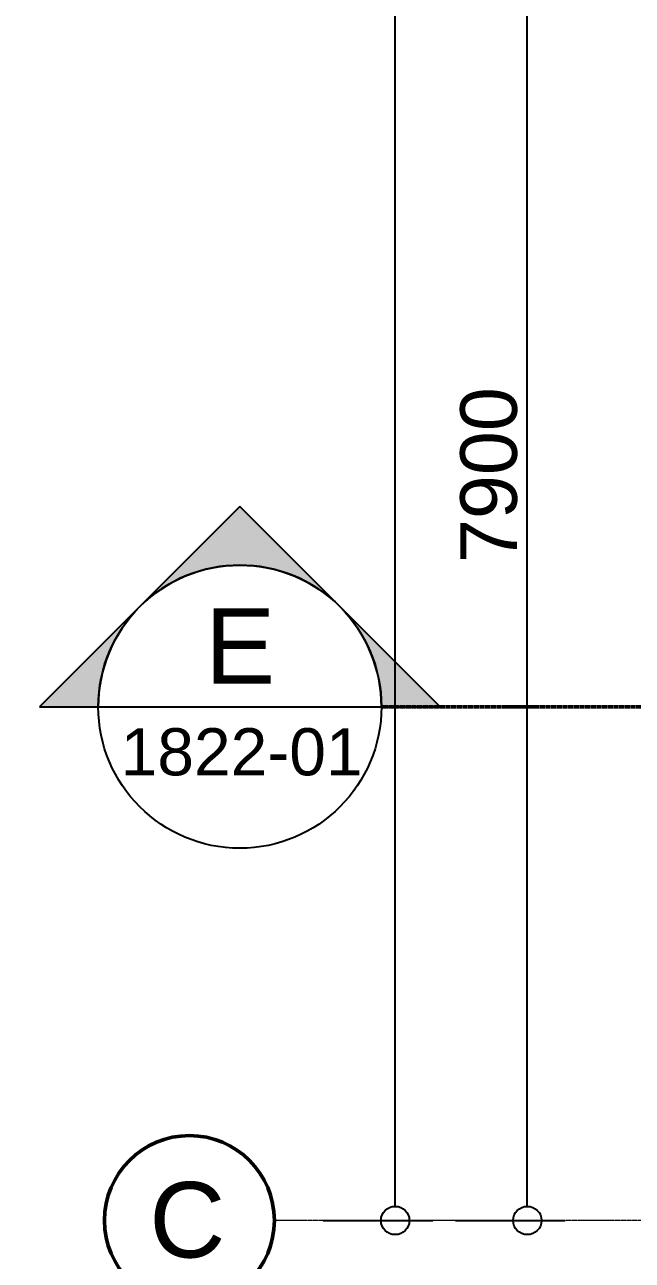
# Model space of a CAD drawing. Header units: millimetres. Extents: x -794334 to -714814, y -17806 to 22403.
# Drawn here: x -794334 to -791115, y -4532 to 2016 of the extents above; entities that cross this region are included whole.
import ezdxf
from ezdxf.xclip import XClip

# ---------------------------------------------------------------- set-up
doc = ezdxf.new("R2010")
doc.units = ezdxf.units.MM
doc.header["$XCLIPFRAME"] = 0
doc.linetypes.add('DPA_Grid _ Level 100', pattern=[10, 5.5, -1.6, 1.3, -1.6])
for name, color, linetype in [('000 - WIPEOUT', 250, 'Continuous'), ('A04_TUBE SERIES', 2, 'Continuous'), ('A11_ALU.SOLID SHEET', 2, 'Continuous')]:
    doc.layers.add(name, color=color, linetype=linetype)
for name, color, linetype, lineweight in [('A-ANNO-DIMS', 1, 'Continuous', 9), ('G-ANNO-SECL', 3, 'Continuous', 9), ('S-GRID', 251, 'Continuous', 9), ('S-GRID-IDEN', 3, 'Continuous', 50)]:
    doc.layers.add(name, color=color, linetype=linetype, lineweight=lineweight)
doc.styles.add('Arial', font='arial.ttf', dxfattribs={"height": 400})
doc.styles.add('Arial_1', font='arial.ttf', dxfattribs={"height": 250})
doc.styles.add('Arial_2', font='arial.ttf', dxfattribs={"height": 300})
doc.dimstyles.new('DPA-DIM-3_0_C-C', dxfattribs={"dimscale": 304.8, "dimtxt": 306.07782, "dimasz": 0.492126, "dimexe": 0.656168, "dimexo": 0.0625, "dimgap": 0.164042, "dimtad": 1, "dimdec": 0, "dimzin": 0, "dimdsep": 46, "dimtxsty": 'Arial_2', "dimblk1": 'DOTBLANK', "dimblk2": 'DOTBLANK', "dimsah": 1, "dimcen": 0.09, "dimdle": 0.656168, "dimadec": 8, "dimazin": 0, "dimtfac": 1, "dimtdec": 4, "dimtix": 1, "dimtmove": 0, "dimatfit": 3, "dimfxl": 1.312336, "dimfxlon": 1, "dimtvp": 1, "dimtolj": 1, "dimtzin": 0, "dimarcsym": 2})

# ---------------------------------------------------------------- blocks, each defined once
blk = doc.blocks.new('Section - Section Head-531884-4252-01 ENLARGED CONCOURSE LEVEL - REFLECTED CEILING PLAN - SHEET 3')
at = {"layer": 'G-ANNO-SECL'}
h = blk.add_hatch(color=256, dxfattribs=at)
edge = h.paths.add_edge_path()
edge.add_line((-12.803, 5.303), (-7.5, 10.607))
edge.add_line((-7.5, 10.607), (-2.197, 5.303))
edge.add_arc((-7.5, 0), 7.5, 45, 135)
h = blk.add_hatch(color=256, dxfattribs=at)
edge = h.paths.add_edge_path()
edge.add_arc((-7.5, 0), 7.5, 0, 45)
edge.add_line((-2.197, 5.303), (3.107, 0))
edge.add_line((3.107, 0), (0, 0))
edge = h.paths.add_edge_path()
edge.add_line((-15, 0), (-18.107, 0))
edge.add_line((-18.107, 0), (-12.803, 5.303))
edge.add_arc((-7.5, 0), 7.5, 135, 180)
at = {"layer": 'G-ANNO-SECL', "lineweight": 25}
for p, q in [((-7.5, 10.607), (-18.107, 0)), ((-7.5, 10.607), (-12.803, 5.303)), ((3.107, 0), (-7.5, 10.607)), ((-2.197, 5.303), (-7.5, 10.607)), ((-12.803, 5.303), (-18.107, 0)), ((3.107, 0), (-2.197, 5.303)), ((-18.107, 0), (-15, 0)), ((-18.107, 0), (-15, 0)), ((0, 0), (3.107, 0)), ((0, 0), (3.107, 0))]:
    blk.add_line(p, q, dxfattribs=at)
blk.add_circle((-7.5, 0), 7.5, dxfattribs=at)
for start, end in [(45, 135), (135, 180), (0, 45)]:
    blk.add_arc((-7.5, 0), 7.5, start, end, dxfattribs=at)
blk = doc.blocks.new('Grid - 100 Scale-2291345-4252-01 ENLARGED CONCOURSE LEVEL - REFLECTED CEILING PLAN - SHEET 3')
at = {"layer": 'S-GRID-IDEN'}
blk.add_circle((0, 0), 4.5, dxfattribs=at)
blk = doc.blocks.new('_DotBlank')
at = {"color": 0, "linetype": 'ByBlock', "lineweight": -2}
blk.add_line((-0.5, 0), (-1, 0), dxfattribs=at)
blk.add_circle((0, 0), 0.5, dxfattribs=at)
blk = doc.blocks.new('*D811')
at = {"layer": 'A-ANNO-DIMS', "color": 0, "lineweight": -2, "transparency": 16777216}
for p, q in [((-13869.7, 8615), (-13288.8, 8615)), ((-13488.8, -7750), (-13488.8, 8465)), ((-13869.7, -7900), (-13288.8, -7900))]:
    blk.add_line(p, q, dxfattribs=at)
at = {"layer": 'Defpoints', "color": 0, "transparency": 16777216}
for p in [(-13888.8, 8615), (-13488.8, 8615), (-13888.8, -7900)]:
    blk.add_point(p, dxfattribs=at)
at = {"layer": 'A-ANNO-DIMS', "color": 0, "lineweight": -2, "transparency": 16777216, "xscale": 150, "yscale": 150, "zscale": 150}
for p, rotation in [((-13488.8, 8615), 90), ((-13488.8, -7900), 270)]:
    blk.add_blockref('_DotBlank', p, dxfattribs=dict(at, rotation=rotation))
at = {"layer": 'A-ANNO-DIMS', "color": 0, "transparency": 16777216, "insert": (-13691.9, 357.5), "char_height": 300, "width": 1384.414, "attachment_point": 5, "rotation": 90, "style": 'Arial_2'}
blk.add_mtext('\\A1;16515', dxfattribs=at)
blk = doc.blocks.new('*D813')
at = {"layer": 'A-ANNO-DIMS', "color": 0, "lineweight": -2, "transparency": 16777216}
for p, q in [((-13169.7, 0), (-12588.8, 0)), ((-12788.8, -7750), (-12788.8, -150)), ((-13169.7, -7900), (-12588.8, -7900))]:
    blk.add_line(p, q, dxfattribs=at)
at = {"layer": 'Defpoints', "color": 0, "transparency": 16777216}
for p in [(-13188.8, 0), (-12788.8, 0), (-13188.8, -7900)]:
    blk.add_point(p, dxfattribs=at)
at = {"layer": 'A-ANNO-DIMS', "color": 0, "lineweight": -2, "transparency": 16777216, "xscale": 150, "yscale": 150, "zscale": 150}
for p, rotation in [((-12788.8, 0), 90), ((-12788.8, -7900), 270)]:
    blk.add_blockref('_DotBlank', p, dxfattribs=dict(at, rotation=rotation))
at = {"layer": 'A-ANNO-DIMS', "color": 0, "transparency": 16777216, "insert": (-12991.9, -3950), "char_height": 300, "width": 1107.531, "attachment_point": 5, "rotation": 90, "style": 'Arial_2'}
blk.add_mtext('\\A1;7900', dxfattribs=at)
blk = doc.blocks.new('*U1630')
blk.add_lwpolyline([(22690, -750), (19166.4, -750), (19116.4, -700), (18966.4, -550), (-101025.4, -550), (-101025.4, -6705), (-96300, -6705), (-96300, -7350), (-94497.6, -7350), (17250, -7350), (17250, -6850), (18300, -6850), (22690, -6850)], close=True)
blk = doc.blocks.new('*U1433')
blk.add_wipeout([(-25, 25), (25, -25), (25, 6373.5), (-25, 6323.5)]).dxf.layer = '000 - WIPEOUT'
blk.add_point((0, 0))
at = {"layer": 'A04_TUBE SERIES', "color": 0}
blk.add_lwpolyline([(-25, 25), (25, -25), (25, 6373.5), (-25, 6323.5)], close=True, dxfattribs=at)
blk.add_attdef('EXTR.OVL-LENGTH_', (-25, -59.1), '', height=5)
blk = doc.blocks.new('*U1437')
blk.add_wipeout([(-25, 25), (25, -25), (25, 6623.5), (-25, 6573.5)]).dxf.layer = '000 - WIPEOUT'
blk.add_point((0, 0))
at = {"layer": 'A04_TUBE SERIES', "color": 0}
blk.add_lwpolyline([(-25, 25), (25, -25), (25, 6623.5), (-25, 6573.5)], close=True, dxfattribs=at)
blk.add_attdef('EXTR.OVL-LENGTH_', (-25, -59.1), '', height=5)
blk = doc.blocks.new('*U1441')
blk.add_wipeout([(-25, 25), (25, -25), (25, 6623.5), (-25, 6573.5)]).dxf.layer = '000 - WIPEOUT'
blk.add_point((0, 0))
at = {"layer": 'A04_TUBE SERIES', "color": 0}
blk.add_lwpolyline([(-25, 25), (25, -25), (25, 6623.5), (-25, 6573.5)], close=True, dxfattribs=at)
blk.add_attdef('EXTR.OVL-LENGTH_', (-25, -59.1), '', height=5)
blk = doc.blocks.new('*U1443')
blk.add_attdef('EXTR.OVL-LENGTH_', (-25, -59.1), '', height=5)
blk.add_wipeout([(-25, 0), (25, 0), (25, 6348.5), (-25, 6298.5)]).dxf.layer = '000 - WIPEOUT'
blk.add_point((0, 0))
at = {"layer": 'A04_TUBE SERIES', "color": 0}
blk.add_lwpolyline([(-25, 0), (25, 0), (25, 6348.5), (-25, 6298.5)], close=True, dxfattribs=at)
blk = doc.blocks.new('*U1446')
blk.add_attdef('EXTR.OVL-LENGTH_', (-25, -59.1), '', height=5)
blk.add_wipeout([(-25, 0), (25, 0), (25, 6298.5), (-25, 6298.5)]).dxf.layer = '000 - WIPEOUT'
blk.add_point((0, 0))
at = {"layer": 'A04_TUBE SERIES', "color": 0}
blk.add_lwpolyline([(-25, 0), (25, 0), (25, 6298.5), (-25, 6298.5)], close=True, dxfattribs=at)
blk = doc.blocks.new('*U1629')
at = {"layer": 'A11_ALU.SOLID SHEET', "linetype": 'ByBlock'}
for name, p, rotation in [('*U1441', (-40125, -1625.5), 90), ('*U1443', (-40150, -1875.5), 90), ('*U1446', (-46448.5, -3825.5), 270), ('*U1446', (-46448.5, -4075.5), 270), ('*U1433', (-46473.5, -6025.5), 270), ('*U1437', (-46723.5, -6275.5), 270)]:
    blk.add_blockref(name, p, dxfattribs=dict(at, rotation=rotation))
blk = doc.blocks.new('*U804')
at = {"layer": 'S-GRID', "linetype": 'DPA_Grid _ Level 100'}
blk.add_line((57942.9, -7900), (-14128.9, -7900), dxfattribs=at)
at = {"layer": 'S-GRID-IDEN', "xscale": 99.99999999999993, "yscale": 99.99999999999993, "zscale": 99.99999999999993, "rotation": 89.9999999999998}
blk.add_blockref('Grid - 100 Scale-2291345-4252-01 ENLARGED CONCOURSE LEVEL - REFLECTED CEILING PLAN - SHEET 3', (-14578.9, -7900), dxfattribs=at)
at = {"layer": 'S-GRID-IDEN', "lineweight": 9, "insert": (-14791.6, -7696.1), "char_height": 400, "width": 489.029, "attachment_point": 1, "style": 'Arial'}
blk.add_mtext('C', dxfattribs=at)
at = {"layer": 'A-ANNO-DIMS'}
for base, p1, p2, override, picture, middle in [((-13488.8, 8615), (-13888.8, -7900), (-13888.8, 8615), {"dimpost": '<>', "dimfxl": 16515.002991}, '*D811', (-13691.9, 357.5)), ((-12788.8, 0), (-13188.8, -7900), (-13188.8, 0), {"dimpost": '<>', "dimfxl": 7900.002995}, '*D813', (-12991.9, -3950))]:
    dim = blk.add_linear_dim(base=base, p1=p1, p2=p2, angle=90, dimstyle='DPA-DIM-3_0_C-C', override=override, dxfattribs=at)
    dim.commit()
    dim.dimension.update_dxf_attribs({"geometry": picture, "text_midpoint": middle})

msp = doc.modelspace()

# ---------------------------------------------------------------- linework, layer by layer
at = {"layer": 'G-ANNO-SECL', "lineweight": 25}
msp.add_line((-793944.1, -1598.3), (-792444.1, -1598.3), dxfattribs=at)

# ---------------------------------------------------------------- block references
at = {"layer": 'A11_ALU.SOLID SHEET'}
ref = msp.add_blockref('*U1630', (-744681.2, 3579), dxfattribs=at)
XClip(ref).set_block_clipping_path([(-45802.4668593339, -9620.0029952967), (23702.8690583039, 10334.9999958097)])
at = {"layer": 'G-ANNO-SECL', "lineweight": 25, "xscale": 99.99999999999993, "yscale": 99.99999999999993, "zscale": 99.99999999999993}
msp.add_blockref('Section - Section Head-531884-4252-01 ENLARGED CONCOURSE LEVEL - REFLECTED CEILING PLAN - SHEET 3', (-792444.1, -1598.3), dxfattribs=at)

# ---------------------------------------------------------------- texts
at = {"layer": 'G-ANNO-SECL', "lineweight": 25, "attachment_point": 1}
for s, insert, char_height, width, style in [('E', (-793379, -1076.3), 400, 456.962, 'Arial'), ('1822-01', (-793825.5, -1712.1), 250, 1539.24, 'Arial_1')]:
    msp.add_mtext(s, dxfattribs=dict(at, insert=insert, char_height=char_height, width=width, style=style))

# ---------------------------------------------------------------- next in the draw order: linework, layer by layer
at = {"layer": 'G-ANNO-SECL', "linetype": 'DPA_Grid _ Level 100', "lineweight": 50}
msp.add_line((-792444.1, -1598.3), (-717748.3, -1598.3), dxfattribs=at)

# ---------------------------------------------------------------- next in the draw order: block references
msp.add_blockref('*U804', (-778882.4, 3579))

# ---------------------------------------------------------------- next in the draw order: block references
ref = msp.add_blockref('*U1629', (-744681.2, 3579))
XClip(ref).set_block_clipping_path([(-45802.4668593339, -9620.0029952967), (23702.8690583039, 10334.9999958097)])

doc.saveas('drawing.dxf')
